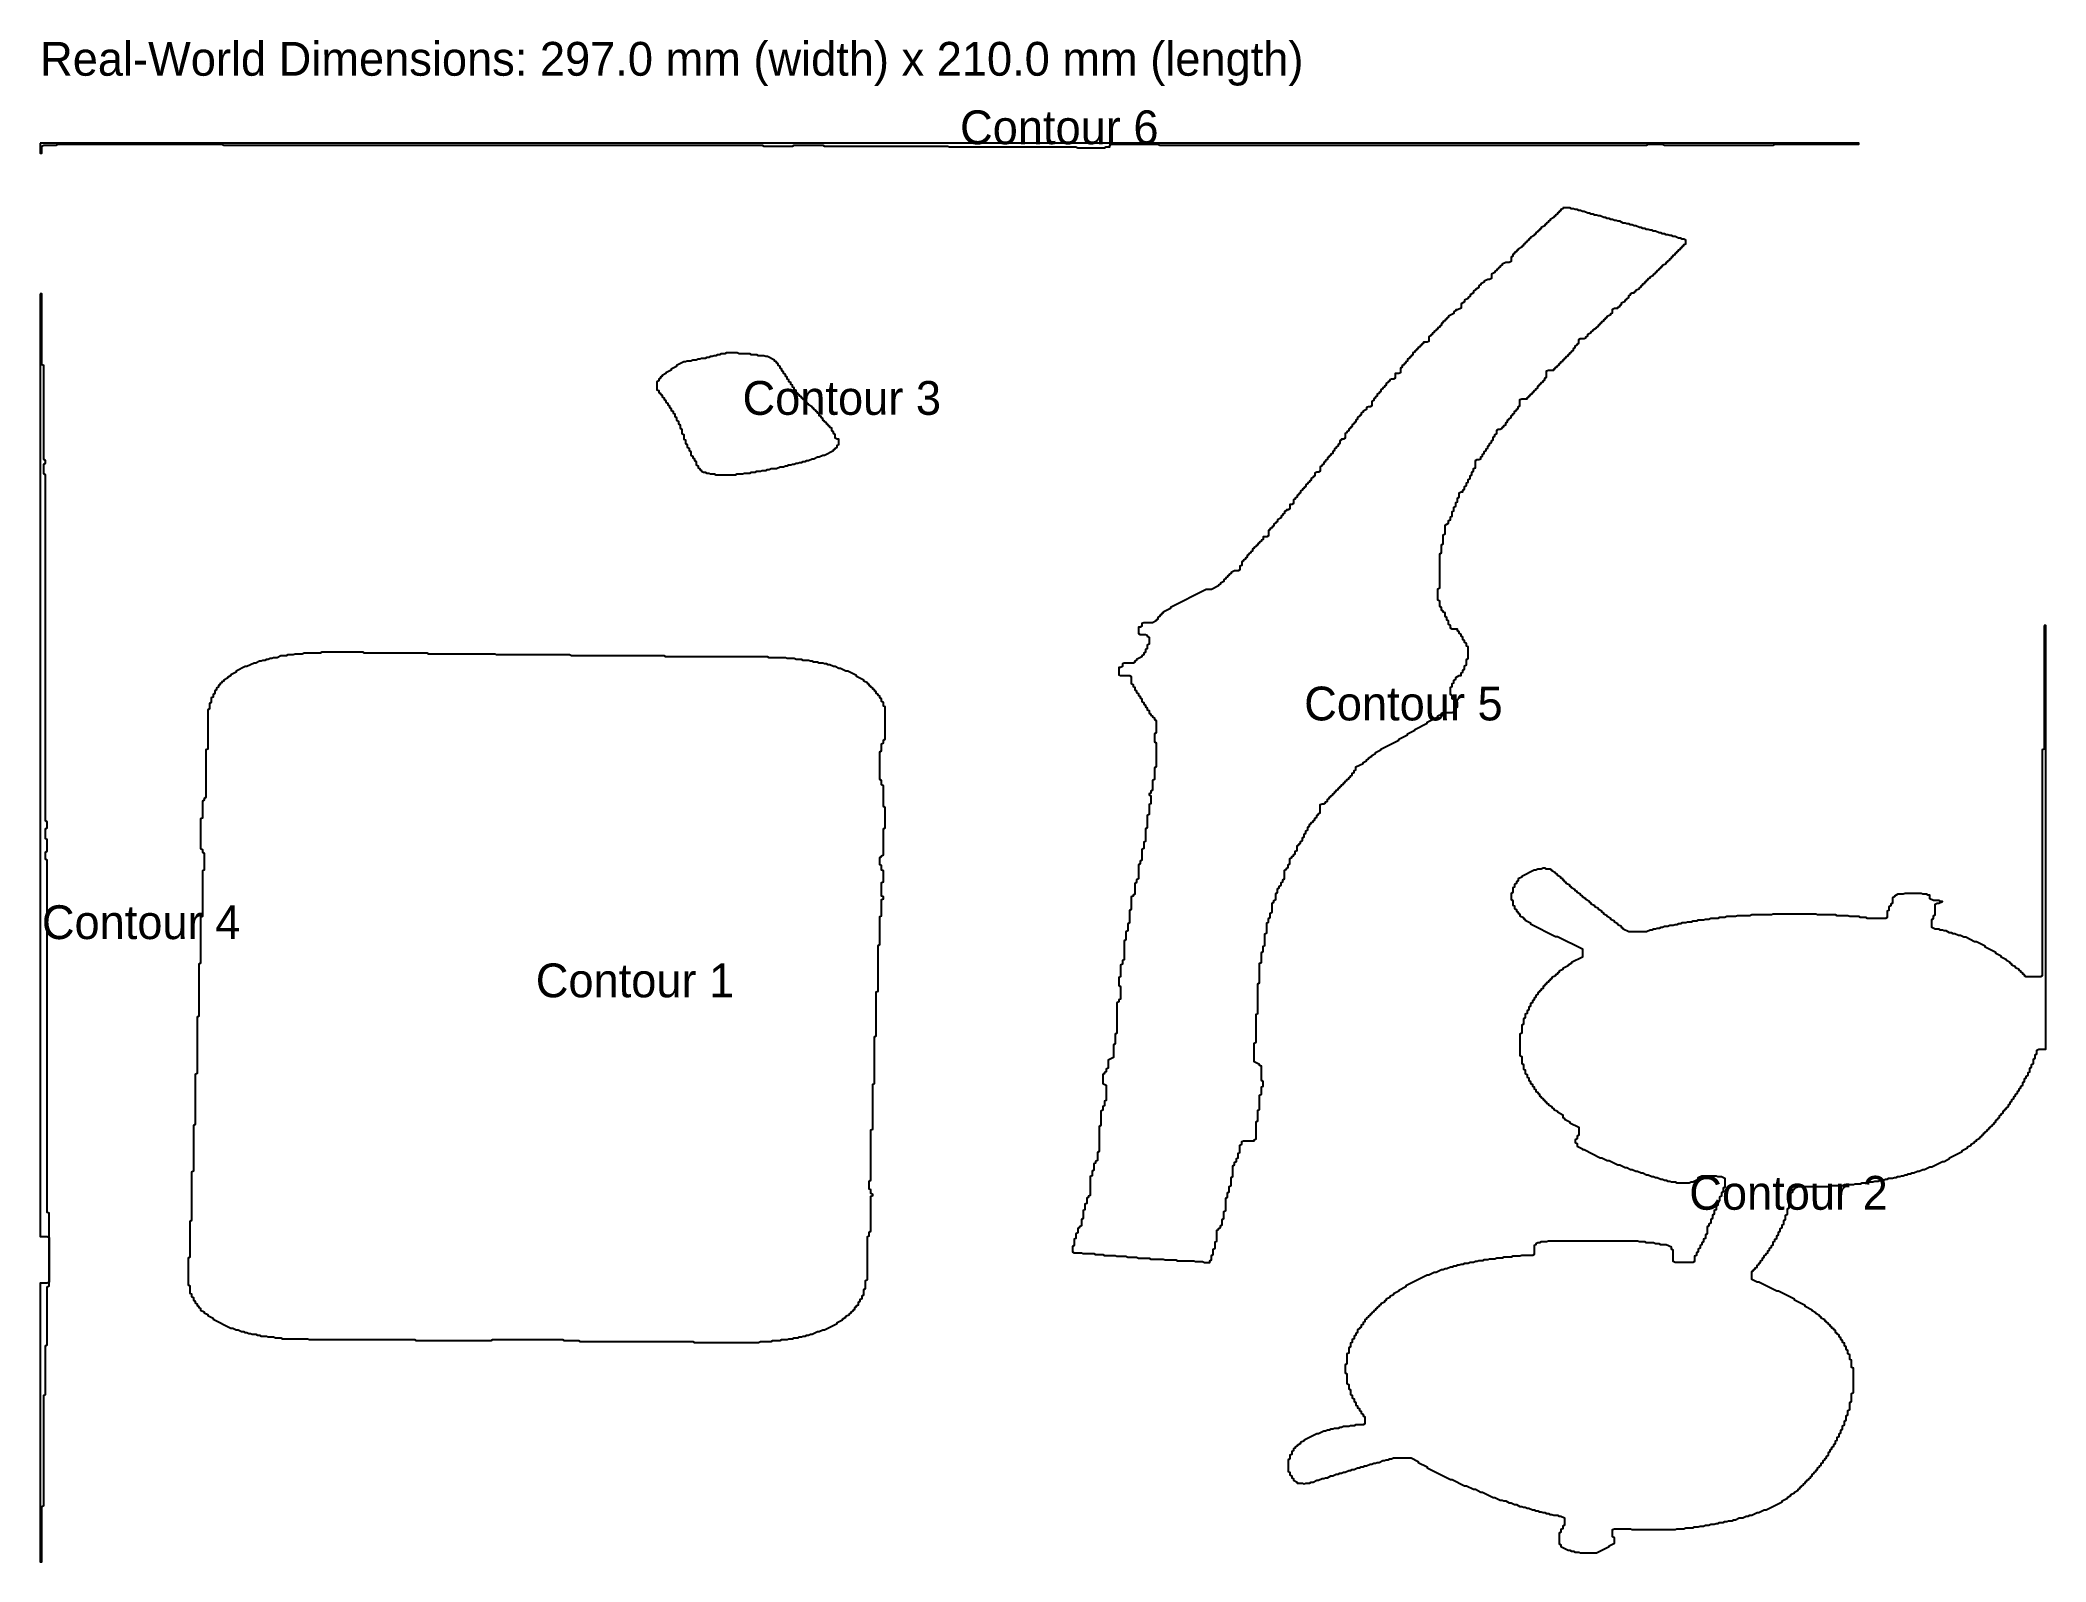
# Model space of a CAD drawing. Header units: metres. Extents: x 0 to 297, y -210 to 15.
import ezdxf

# ---------------------------------------------------------------- set-up
doc = ezdxf.new("R2010")
doc.units = ezdxf.units.M
doc.layers.add('CONTOURS', color=7, linetype='Continuous')
doc.layers.add('TEXT', color=7, linetype='Continuous')

msp = doc.modelspace()

# ---------------------------------------------------------------- linework, layer by layer
at = {"layer": 'CONTOURS'}
for points in [[(0, 0), (0, -1.46), (0.26, -1.46), (0.26, -0.4), (0.53, -0.27), (2.37, -0.27), (2.64, -0.13), (26.9, -0.13), (27.17, -0.27), (106.83, -0.27), (107.09, -0.4), (111.31, -0.4), (111.57, -0.27), (115.79, -0.27), (116.06, -0.4), (134.26, -0.4), (134.52, -0.53), (153.25, -0.53), (153.51, -0.66), (157.47, -0.66), (157.73, -0.53), (158.26, -0.53), (158.26, -0.27), (158.52, -0.13), (165.38, -0.13), (165.64, -0.27), (237.65, -0.27), (237.92, -0.13), (240.03, -0.13), (240.29, -0.27), (256.38, -0.27), (256.64, -0.13), (269.04, -0.13), (269.04, 0)], [(225.26, -9.55), (225.26, -9.68), (224.99, -9.81), (224.99, -9.94), (224.73, -10.08), (224.73, -10.21), (224.46, -10.34), (224.46, -10.47), (224.2, -10.61), (224.2, -10.74), (223.94, -10.87), (223.94, -11), (223.41, -11.27), (223.41, -11.4), (223.15, -11.53), (223.15, -11.67), (222.88, -11.8), (222.88, -11.93), (222.62, -12.06), (222.62, -12.2), (222.09, -12.46), (222.09, -12.59), (221.83, -12.73), (221.83, -12.86), (221.56, -12.99), (221.56, -13.12), (221.3, -13.26), (221.3, -13.39), (221.04, -13.52), (221.04, -13.66), (220.51, -13.92), (220.51, -14.05), (220.24, -14.19), (220.24, -14.32), (219.98, -14.45), (219.98, -14.58), (219.72, -14.72), (219.72, -14.85), (219.45, -14.98), (219.45, -15.11), (219.19, -15.25), (219.19, -15.38), (218.66, -15.64), (218.66, -15.78), (218.4, -15.91), (218.4, -16.04), (218.13, -16.17), (218.13, -16.31), (217.87, -16.44), (217.87, -16.7), (217.61, -16.84), (217.61, -17.5), (217.34, -17.63), (216.82, -17.63), (216.29, -17.9), (216.29, -18.03), (216.02, -18.16), (216.02, -18.3), (215.76, -18.43), (215.76, -18.56), (215.5, -18.69), (215.5, -18.83), (215.23, -18.96), (215.23, -19.09), (214.71, -19.36), (214.71, -20.02), (214.44, -20.15), (214.18, -20.15), (213.65, -20.42), (213.65, -20.55), (213.12, -20.81), (213.12, -20.95), (212.86, -21.08), (212.86, -21.34), (212.33, -21.61), (212.33, -21.74), (212.07, -21.88), (212.07, -22.14), (211.54, -22.41), (211.54, -22.67), (211.28, -22.8), (211.28, -22.94), (210.75, -23.2), (210.75, -23.47), (210.22, -23.73), (210.22, -24.39), (209.69, -24.66), (209.43, -24.66), (209.43, -24.79), (209.17, -24.92), (209.17, -25.19), (208.37, -25.59), (208.37, -25.72), (208.11, -25.85), (208.11, -25.98), (207.85, -26.12), (207.85, -26.25), (207.58, -26.38), (207.58, -26.52), (207.32, -26.65), (207.32, -26.91), (207.06, -27.05), (207.06, -27.18), (206.79, -27.31), (206.79, -27.44), (206.53, -27.58), (206.53, -27.71), (206.26, -27.84), (206.26, -27.97), (206, -28.11), (206, -28.24), (205.74, -28.37), (205.74, -28.5), (205.47, -28.64), (205.47, -29.3), (205.21, -29.43), (204.68, -29.43), (204.68, -29.56), (204.42, -29.7), (204.42, -29.83), (204.15, -29.96), (204.15, -30.09), (203.89, -30.23), (203.89, -30.36), (203.63, -30.49), (203.63, -30.62), (203.36, -30.76), (203.36, -30.89), (203.1, -31.02), (203.1, -31.29), (202.84, -31.42), (202.84, -31.55), (202.57, -31.69), (202.57, -31.82), (202.31, -31.95), (202.31, -32.22), (202.04, -32.35), (202.04, -32.48), (201.78, -32.61), (201.78, -32.75), (201.52, -32.88), (201.52, -33.14), (201.25, -33.28), (201.25, -33.94), (200.99, -34.07), (200.46, -34.07), (200.46, -34.73), (200.2, -34.87), (199.93, -34.87), (199.67, -35), (199.67, -35.13), (199.41, -35.27), (199.41, -35.4), (199.14, -35.53), (199.14, -35.8), (198.88, -35.93), (198.88, -36.06), (198.62, -36.19), (198.62, -36.33), (198.35, -36.46), (198.35, -36.72), (198.09, -36.86), (198.09, -36.99), (197.82, -37.12), (197.82, -37.39), (197.56, -37.52), (197.56, -37.65), (197.3, -37.78), (197.3, -38.05), (197.03, -38.18), (197.03, -38.84), (196.77, -38.98), (196.51, -38.98), (196.24, -39.11), (196.24, -39.38), (195.71, -39.64), (195.71, -39.77), (195.45, -39.91), (195.45, -40.17), (195.19, -40.3), (195.19, -40.44), (194.92, -40.57), (194.92, -40.83), (194.66, -40.97), (194.66, -41.23), (194.4, -41.36), (194.4, -41.5), (194.13, -41.63), (194.13, -41.89), (193.87, -42.03), (193.87, -42.16), (193.6, -42.29), (193.6, -42.56), (193.34, -42.69), (193.34, -42.82), (193.08, -42.95), (193.08, -43.62), (192.81, -43.75), (192.55, -43.75), (192.55, -43.88), (192.29, -44.02), (192.29, -44.41), (192.02, -44.55), (192.02, -44.81), (191.76, -44.94), (191.76, -45.08), (191.49, -45.21), (191.49, -45.47), (191.23, -45.61), (191.23, -45.87), (190.97, -46), (190.97, -46.14), (190.7, -46.27), (190.7, -46.4), (190.44, -46.53), (190.44, -46.8), (190.17, -46.93), (190.17, -47.06), (189.91, -47.2), (189.91, -47.46), (189.65, -47.59), (189.65, -47.73), (189.38, -47.86), (189.38, -48.52), (189.12, -48.66), (188.86, -48.66), (188.59, -48.79), (188.59, -49.19), (188.33, -49.32), (188.33, -49.45), (188.06, -49.58), (188.06, -49.85), (187.8, -49.98), (187.8, -50.11), (187.54, -50.25), (187.54, -50.38), (187.27, -50.51), (187.27, -50.78), (187.01, -50.91), (187.01, -51.04), (186.75, -51.17), (186.75, -51.31), (186.48, -51.44), (186.48, -51.7), (186.22, -51.84), (186.22, -51.97), (185.95, -52.1), (185.95, -52.37), (185.69, -52.5), (185.69, -52.63), (185.43, -52.77), (185.43, -53.3), (185.16, -53.43), (184.9, -53.43), (184.9, -54.09), (184.64, -54.22), (184.37, -54.22), (184.37, -54.36), (184.11, -54.49), (184.11, -54.75), (183.84, -54.89), (183.84, -55.02), (183.58, -55.15), (183.58, -55.42), (183.05, -55.68), (183.05, -55.95), (182.79, -56.08), (182.79, -56.21), (182.53, -56.34), (182.53, -56.61), (182.26, -56.74), (182.26, -56.88), (182, -57.01), (182, -57.14), (181.73, -57.27), (181.73, -58.07), (181.47, -58.2), (180.94, -58.2), (180.94, -58.6), (180.68, -58.73), (180.68, -58.86), (180.42, -59), (180.42, -59.13), (180.15, -59.26), (180.15, -59.39), (179.89, -59.53), (179.89, -59.66), (179.62, -59.79), (179.62, -59.92), (179.36, -60.06), (179.36, -60.32), (179.1, -60.45), (179.1, -60.59), (178.83, -60.72), (178.83, -60.85), (178.57, -60.98), (178.57, -61.25), (178.31, -61.38), (178.31, -61.52), (178.04, -61.65), (178.04, -61.78), (177.78, -61.91), (177.78, -62.44), (177.51, -62.58), (177.51, -63.11), (177.25, -63.24), (176.72, -63.24), (176.2, -63.5), (176.2, -63.64), (175.93, -63.77), (175.93, -63.9), (175.67, -64.03), (175.67, -64.17), (175.4, -64.3), (175.4, -64.43), (175.14, -64.56), (175.14, -64.83), (174.61, -65.09), (174.61, -65.23), (174.35, -65.36), (174.35, -65.49), (173.29, -66.02), (172.5, -66.02), (167.23, -68.67), (167.23, -68.81), (166.17, -69.34), (166.17, -69.47), (165.91, -69.6), (165.91, -69.73), (165.64, -69.87), (165.64, -70), (165.38, -70.13), (165.38, -70.4), (165.12, -70.53), (165.12, -70.66), (164.59, -70.93), (163.27, -70.93), (163.01, -71.06), (163.01, -71.46), (162.74, -71.59), (162.48, -71.59), (162.48, -72.52), (162.74, -72.65), (163.53, -72.65), (163.8, -72.78), (163.8, -72.92), (164.06, -73.05), (164.06, -74.11), (163.8, -74.24), (163.8, -74.77), (163.53, -74.91), (163.53, -75.3), (163.27, -75.44), (163.27, -75.7), (163.01, -75.83), (163.01, -75.97), (162.22, -76.36), (162.22, -76.5), (161.95, -76.63), (161.95, -76.76), (161.69, -76.89), (160.37, -76.89), (160.11, -77.03), (160.11, -77.42), (159.84, -77.56), (159.58, -77.56), (159.58, -78.62), (159.84, -78.75), (161.16, -78.75), (161.42, -78.88), (161.42, -79.94), (161.69, -80.08), (161.69, -80.34), (161.95, -80.47), (161.95, -80.87), (162.22, -81), (162.22, -81.27), (162.48, -81.4), (162.48, -81.67), (162.74, -81.8), (162.74, -82.06), (163.01, -82.2), (163.01, -82.59), (163.27, -82.73), (163.27, -82.99), (163.53, -83.12), (163.53, -83.39), (163.8, -83.52), (163.8, -83.79), (164.06, -83.92), (164.06, -84.32), (164.33, -84.45), (164.33, -84.58), (164.59, -84.72), (164.59, -84.85), (164.85, -84.98), (164.85, -85.25), (165.12, -85.38), (165.12, -87.23), (164.85, -87.37), (164.85, -88.56), (165.12, -88.69), (165.12, -92.27), (164.85, -92.41), (164.85, -94.13), (164.59, -94.26), (164.59, -95.72), (164.33, -95.85), (164.33, -96.12), (164.06, -96.25), (164.06, -96.38), (164.33, -96.52), (164.33, -97.71), (164.06, -97.84), (164.06, -99.3), (163.8, -99.43), (163.8, -101.29), (163.53, -101.42), (163.53, -103.28), (163.27, -103.41), (163.27, -104.34), (163.01, -104.47), (163.01, -106.06), (162.74, -106.19), (162.74, -106.59), (162.48, -106.72), (162.48, -108.84), (162.22, -108.98), (162.22, -109.38), (161.95, -109.51), (161.95, -111.1), (161.69, -111.23), (161.69, -111.36), (161.42, -111.5), (161.42, -113.35), (161.16, -113.48), (161.16, -115.34), (160.9, -115.47), (160.9, -116.53), (160.63, -116.67), (160.63, -117.86), (160.37, -117.99), (160.37, -120.78), (160.11, -120.91), (160.11, -121.44), (159.84, -121.57), (159.84, -123.3), (159.58, -123.43), (159.58, -124.62), (159.84, -124.75), (159.84, -126.61), (159.58, -126.74), (159.58, -127.01), (159.31, -127.14), (159.31, -131.65), (159.05, -131.78), (159.05, -133.24), (158.79, -133.37), (158.79, -135.23), (158, -135.62), (158, -136.82), (157.73, -136.95), (157.73, -137.35), (157.47, -137.48), (157.47, -137.61), (157.2, -137.75), (157.2, -139.07), (157.73, -139.34), (157.73, -141.59), (157.47, -141.72), (157.47, -142.39), (157.2, -142.52), (157.2, -143.05), (156.94, -143.18), (156.94, -145.3), (156.68, -145.44), (156.68, -149.15), (156.41, -149.28), (156.41, -150.47), (156.15, -150.61), (156.15, -150.87), (155.89, -151), (155.89, -151.93), (155.62, -152.06), (155.62, -152.73), (155.36, -152.86), (155.36, -155.64), (155.09, -155.78), (155.09, -155.91), (154.83, -156.04), (154.83, -156.84), (154.57, -156.97), (154.57, -157.77), (154.3, -157.9), (154.3, -159.09), (154.04, -159.22), (154.04, -160.15), (153.78, -160.28), (153.78, -160.42), (153.51, -160.55), (153.51, -161.21), (153.25, -161.34), (153.25, -162.01), (152.98, -162.14), (152.98, -163.07), (152.72, -163.2), (152.72, -164), (152.98, -164.13), (154.04, -164.13), (154.3, -164.26), (155.89, -164.26), (156.15, -164.39), (157.2, -164.39), (157.47, -164.53), (159.05, -164.53), (159.31, -164.66), (160.63, -164.66), (160.9, -164.79), (162.22, -164.79), (162.48, -164.92), (164.06, -164.92), (164.33, -165.06), (166.17, -165.06), (166.44, -165.19), (168.02, -165.19), (168.28, -165.32), (170.66, -165.32), (170.92, -165.45), (171.98, -165.45), (172.24, -165.59), (173.03, -165.59), (173.03, -165.32), (173.29, -165.19), (173.29, -164.53), (173.56, -164.39), (173.56, -163.6), (173.82, -163.47), (173.82, -162.54), (174.09, -162.41), (174.09, -160.81), (174.35, -160.68), (174.35, -160.55), (174.61, -160.42), (174.61, -160.15), (174.88, -160.02), (174.88, -159.22), (175.14, -159.09), (175.14, -158.03), (175.4, -157.9), (175.4, -156.04), (175.67, -155.91), (175.67, -155.25), (175.93, -155.11), (175.93, -154.32), (176.2, -154.19), (176.2, -152.99), (176.46, -152.86), (176.46, -151.27), (176.72, -151.14), (176.72, -150.74), (176.99, -150.61), (176.99, -150.21), (177.25, -150.08), (177.25, -149.41), (177.51, -149.28), (177.51, -148.22), (177.78, -148.09), (177.78, -147.69), (178.04, -147.56), (179.62, -147.56), (179.62, -147.42), (179.89, -147.29), (179.89, -144.77), (180.15, -144.64), (180.15, -143.05), (180.42, -142.92), (180.42, -140.8), (180.68, -140.66), (180.68, -139.6), (180.94, -139.47), (180.94, -138.81), (180.68, -138.67), (180.68, -136.55), (180.42, -136.42), (180.42, -136.29), (179.62, -135.89), (179.62, -133.11), (179.89, -132.97), (179.89, -128.86), (180.15, -128.73), (180.15, -124.36), (180.42, -124.22), (180.42, -121.31), (180.68, -121.17), (180.68, -119.72), (180.94, -119.58), (180.94, -118.79), (181.21, -118.66), (181.21, -116.93), (181.47, -116.8), (181.47, -115.34), (181.73, -115.21), (181.73, -114.68), (182, -114.55), (182, -113.88), (182.26, -113.75), (182.26, -112.42), (182.53, -112.29), (182.53, -112.03), (182.79, -111.89), (182.79, -110.97), (183.05, -110.83), (183.05, -110.3), (183.32, -110.17), (183.32, -109.91), (183.58, -109.77), (183.58, -109.38), (183.84, -109.24), (183.84, -108.98), (184.11, -108.84), (184.11, -107.52), (184.37, -107.39), (184.37, -107.25), (184.64, -107.12), (184.64, -106.72), (184.9, -106.59), (184.9, -105.8), (185.16, -105.66), (185.16, -105.53), (185.43, -105.4), (185.43, -105.27), (185.69, -105.13), (185.69, -104.73), (185.95, -104.6), (185.95, -103.94), (186.22, -103.81), (186.22, -103.67), (186.48, -103.54), (186.48, -103.28), (186.75, -103.14), (186.75, -102.75), (187.01, -102.61), (187.01, -102.22), (187.27, -102.08), (187.27, -101.69), (187.54, -101.55), (187.54, -101.16), (187.8, -101.02), (187.8, -100.76), (188.06, -100.62), (188.06, -100.49), (188.33, -100.36), (188.33, -100.23), (188.59, -100.09), (188.59, -99.83), (188.86, -99.7), (188.86, -99.43), (189.12, -99.3), (189.12, -99.17), (189.38, -99.03), (189.38, -97.84), (189.65, -97.71), (189.91, -97.71), (190.17, -97.58), (190.17, -97.44), (190.44, -97.31), (190.44, -97.05), (190.7, -96.91), (190.7, -96.78), (190.97, -96.65), (190.97, -96.52), (191.23, -96.38), (191.23, -96.25), (191.49, -96.12), (191.49, -95.98), (191.76, -95.85), (191.76, -95.72), (192.02, -95.59), (192.02, -95.45), (192.29, -95.32), (192.29, -95.19), (192.55, -95.06), (192.55, -94.92), (192.81, -94.79), (192.81, -94.66), (193.08, -94.53), (193.08, -94.39), (193.34, -94.26), (193.34, -94.13), (193.6, -94), (193.6, -93.86), (193.87, -93.73), (193.87, -93.6), (194.13, -93.47), (194.13, -93.2), (194.4, -93.07), (194.4, -92.8), (194.66, -92.67), (194.66, -92.27), (195.71, -91.74), (195.71, -91.61), (196.24, -91.34), (196.24, -91.21), (196.51, -91.08), (196.51, -90.95), (197.03, -90.68), (197.03, -90.55), (197.56, -90.28), (197.56, -90.15), (198.35, -89.75), (198.35, -89.62), (200.99, -88.3), (200.99, -88.16), (202.31, -87.5), (202.31, -87.37), (203.36, -86.84), (203.36, -86.7), (205.21, -85.78), (205.21, -85.64), (206.79, -84.85), (206.79, -84.72), (207.32, -84.45), (207.32, -84.32), (207.58, -84.19), (208.9, -84.19), (209.43, -83.92), (209.43, -83.52), (209.69, -83.39), (209.69, -82.73), (209.43, -82.59), (209.43, -82.46), (208.9, -82.2), (208.9, -81.67), (208.64, -81.53), (208.64, -80.47), (208.9, -80.34), (208.9, -79.94), (209.17, -79.81), (209.17, -79.41), (209.43, -79.28), (209.43, -79.02), (209.96, -78.75), (210.22, -78.75), (210.22, -78.35), (210.48, -78.22), (210.48, -77.95), (210.75, -77.82), (210.75, -77.29), (211.01, -77.16), (211.01, -76.36), (211.28, -76.23), (211.28, -74.51), (211.01, -74.38), (211.01, -73.98), (210.75, -73.84), (210.75, -73.58), (210.48, -73.45), (210.48, -73.05), (210.22, -72.92), (210.22, -72.65), (209.96, -72.52), (209.96, -72.25), (209.69, -72.12), (209.69, -71.86), (208.9, -71.86), (208.64, -71.72), (208.64, -71.33), (208.37, -71.19), (208.37, -70.66), (208.11, -70.53), (208.11, -70.13), (207.85, -70), (207.85, -69.47), (207.58, -69.34), (207.58, -69.2), (207.32, -69.07), (207.32, -68.67), (207.06, -68.54), (207.06, -67.75), (206.79, -67.61), (206.79, -65.89), (207.06, -65.76), (207.06, -60.72), (207.32, -60.59), (207.32, -59.39), (207.58, -59.26), (207.58, -57.94), (207.85, -57.8), (207.85, -56.48), (208.37, -56.21), (208.37, -55.81), (208.64, -55.68), (208.64, -55.28), (208.9, -55.15), (208.9, -54.49), (209.17, -54.36), (209.17, -53.83), (209.43, -53.69), (209.43, -53.16), (209.69, -53.03), (209.69, -52.5), (209.96, -52.37), (209.96, -51.7), (210.22, -51.57), (210.48, -51.57), (210.48, -51.31), (210.75, -51.17), (210.75, -50.78), (211.01, -50.64), (211.01, -50.25), (211.28, -50.11), (211.28, -49.72), (211.54, -49.58), (211.54, -49.19), (211.8, -49.05), (211.8, -48.66), (212.07, -48.52), (212.07, -48.12), (212.33, -47.99), (212.33, -46.93), (212.6, -46.8), (212.86, -46.8), (213.12, -46.67), (213.12, -46.4), (213.39, -46.27), (213.39, -46), (213.65, -45.87), (213.65, -45.61), (213.91, -45.47), (213.91, -45.21), (214.18, -45.08), (214.18, -44.81), (214.44, -44.68), (214.44, -44.41), (214.71, -44.28), (214.71, -44.02), (214.97, -43.88), (214.97, -43.48), (215.23, -43.35), (215.23, -43.09), (215.5, -42.95), (215.5, -42.42), (215.76, -42.29), (216.02, -42.29), (216.29, -42.16), (216.29, -42.03), (216.55, -41.89), (216.55, -41.76), (216.82, -41.63), (216.82, -41.36), (217.08, -41.23), (217.08, -40.97), (217.34, -40.83), (217.34, -40.7), (217.61, -40.57), (217.61, -40.3), (217.87, -40.17), (217.87, -40.04), (218.13, -39.91), (218.13, -39.64), (218.4, -39.51), (218.4, -39.38), (218.66, -39.24), (218.66, -38.98), (218.93, -38.84), (218.93, -37.92), (219.19, -37.78), (219.98, -37.78), (219.98, -37.65), (220.24, -37.52), (220.24, -37.39), (220.51, -37.25), (220.51, -37.12), (220.77, -36.99), (220.77, -36.86), (221.04, -36.72), (221.04, -36.59), (221.3, -36.46), (221.3, -36.33), (221.56, -36.19), (221.56, -35.93), (221.83, -35.8), (221.83, -35.66), (222.09, -35.53), (222.09, -35.4), (222.35, -35.27), (222.35, -35.13), (222.62, -35), (222.62, -34.73), (222.88, -34.6), (222.88, -33.67), (223.15, -33.54), (223.94, -33.54), (223.94, -33.41), (224.2, -33.28), (224.2, -33.14), (224.46, -33.01), (224.46, -32.88), (224.73, -32.75), (224.73, -32.61), (224.99, -32.48), (224.99, -32.35), (225.26, -32.22), (225.26, -32.08), (225.52, -31.95), (225.52, -31.82), (225.78, -31.69), (225.78, -31.55), (226.05, -31.42), (226.05, -31.29), (226.31, -31.16), (226.31, -31.02), (226.57, -30.89), (226.57, -30.76), (226.84, -30.62), (226.84, -30.36), (227.1, -30.23), (227.1, -29.96), (227.37, -29.83), (227.37, -29.7), (227.63, -29.56), (227.63, -29.03), (227.89, -28.9), (228.42, -28.9), (228.68, -28.77), (228.68, -28.64), (228.95, -28.5), (228.95, -28.24), (229.48, -27.97), (229.48, -27.84), (229.74, -27.71), (229.74, -27.58), (230.27, -27.31), (230.27, -27.18), (230.53, -27.05), (230.53, -26.91), (230.79, -26.78), (230.79, -26.65), (231.06, -26.52), (231.06, -26.38), (231.32, -26.25), (231.32, -26.12), (231.59, -25.98), (231.59, -25.85), (231.85, -25.72), (231.85, -25.59), (232.38, -25.32), (232.38, -25.19), (232.64, -25.06), (232.64, -24.53), (232.9, -24.39), (233.43, -24.39), (233.43, -24.26), (233.7, -24.13), (233.7, -24), (233.96, -23.86), (233.96, -23.6), (234.49, -23.33), (234.49, -23.2), (234.75, -23.07), (234.75, -22.94), (235.02, -22.8), (235.02, -22.54), (235.28, -22.41), (235.28, -22.27), (235.54, -22.14), (235.81, -22.14), (235.81, -22.01), (236.07, -21.88), (236.07, -21.74), (236.6, -21.48), (236.6, -21.34), (236.86, -21.21), (236.86, -21.08), (237.13, -20.95), (237.13, -20.81), (237.39, -20.68), (237.39, -20.55), (237.65, -20.42), (237.65, -20.28), (237.92, -20.15), (237.92, -20.02), (238.18, -19.89), (238.18, -19.75), (238.71, -19.49), (238.71, -19.36), (238.97, -19.22), (238.97, -19.09), (239.24, -18.96), (239.24, -18.83), (239.5, -18.69), (239.5, -18.56), (239.76, -18.43), (239.76, -18.3), (240.03, -18.16), (240.03, -18.03), (240.55, -17.77), (240.55, -17.63), (240.82, -17.5), (240.82, -17.37), (241.08, -17.23), (241.08, -17.1), (241.35, -16.97), (241.35, -16.84), (241.61, -16.7), (241.61, -16.57), (241.87, -16.44), (241.87, -16.31), (242.14, -16.17), (242.14, -16.04), (242.4, -15.91), (242.4, -15.78), (242.66, -15.64), (242.66, -15.51), (242.93, -15.38), (242.93, -15.25), (243.19, -15.11), (243.19, -14.98), (243.46, -14.85), (243.46, -14.32), (243.19, -14.19), (242.93, -14.19), (242.66, -14.05), (242.4, -14.05), (241.87, -13.79), (241.61, -13.79), (241.35, -13.66), (241.08, -13.66), (240.82, -13.52), (240.55, -13.52), (240.29, -13.39), (240.03, -13.39), (239.76, -13.26), (239.5, -13.26), (238.97, -12.99), (238.71, -12.99), (238.44, -12.86), (238.18, -12.86), (237.92, -12.73), (237.65, -12.73), (237.39, -12.59), (237.13, -12.59), (236.86, -12.46), (236.6, -12.46), (236.07, -12.2), (235.81, -12.2), (235.54, -12.06), (235.28, -12.06), (235.02, -11.93), (234.75, -11.93), (234.49, -11.8), (234.22, -11.8), (233.7, -11.53), (233.43, -11.53), (233.17, -11.4), (232.9, -11.4), (232.64, -11.27), (232.38, -11.27), (232.11, -11.14), (231.85, -11.14), (231.59, -11), (231.32, -11), (230.79, -10.74), (230.53, -10.74), (230.27, -10.61), (230, -10.61), (229.74, -10.47), (229.48, -10.47), (229.21, -10.34), (228.95, -10.34), (228.42, -10.08), (228.16, -10.08), (227.89, -9.94), (227.63, -9.94), (227.37, -9.81), (227.1, -9.81), (226.84, -9.68), (226.57, -9.68), (226.31, -9.55)], [(0, -22.27), (0, -161.74), (1.06, -161.74), (1.32, -161.88), (1.32, -168.5), (1.06, -168.64), (0, -168.64), (0, -209.87), (0.26, -209.87), (0.26, -201.65), (0.53, -201.52), (0.53, -185.21), (0.79, -185.08), (0.79, -177.92), (1.06, -177.78), (1.06, -169.17), (1.32, -169.03), (1.32, -158.3), (1.06, -158.16), (1.06, -106.06), (0.79, -105.93), (0.79, -104.87), (1.06, -104.73), (1.06, -103.01), (0.79, -102.88), (0.79, -101.42), (1.06, -101.29), (1.06, -100.36), (0.79, -100.23), (0.79, -49.05), (0.53, -48.92), (0.53, -47.46), (0.79, -47.33), (0.79, -46.93), (0.53, -46.8), (0.53, -32.88), (0.26, -32.75), (0.26, -22.27)], [(101.55, -31.02), (101.29, -31.16), (100.76, -31.16), (100.49, -31.29), (100.23, -31.29), (99.97, -31.42), (99.7, -31.42), (99.44, -31.55), (99.18, -31.55), (98.91, -31.69), (98.65, -31.69), (98.38, -31.82), (97.86, -31.82), (97.59, -31.95), (97.33, -31.95), (97.07, -32.08), (96.54, -32.08), (96.27, -32.22), (95.75, -32.22), (95.48, -32.35), (95.22, -32.35), (94.16, -32.88), (94.16, -33.01), (93.37, -33.41), (93.37, -33.54), (92.58, -33.94), (92.58, -34.07), (92.05, -34.34), (92.05, -34.47), (91.79, -34.6), (91.79, -34.73), (91.53, -34.87), (91.53, -35.13), (91.26, -35.27), (91.26, -36.46), (91.53, -36.59), (91.53, -36.86), (91.79, -36.99), (91.79, -37.12), (92.05, -37.25), (92.05, -37.52), (92.32, -37.65), (92.32, -37.92), (92.58, -38.05), (92.58, -38.31), (92.85, -38.45), (92.85, -38.71), (93.11, -38.84), (93.11, -39.11), (93.37, -39.24), (93.37, -39.51), (93.64, -39.64), (93.64, -39.91), (93.9, -40.04), (93.9, -40.44), (94.16, -40.57), (94.16, -40.97), (94.43, -41.1), (94.43, -41.5), (94.69, -41.63), (94.69, -42.16), (94.96, -42.29), (94.96, -42.95), (95.22, -43.09), (95.22, -43.75), (95.48, -43.88), (95.48, -44.41), (95.75, -44.55), (95.75, -44.94), (96.01, -45.08), (96.01, -45.47), (96.27, -45.61), (96.27, -46.14), (96.54, -46.27), (96.54, -46.53), (96.8, -46.67), (96.8, -46.93), (97.07, -47.06), (97.07, -47.59), (97.33, -47.73), (97.33, -47.99), (97.59, -48.12), (97.59, -48.26), (97.86, -48.39), (97.86, -48.52), (98.12, -48.66), (98.38, -48.66), (98.65, -48.79), (98.91, -48.79), (99.18, -48.92), (99.7, -48.92), (99.97, -49.05), (102.87, -49.05), (103.13, -48.92), (103.92, -48.92), (104.19, -48.79), (104.98, -48.79), (105.24, -48.66), (105.77, -48.66), (106.03, -48.52), (106.56, -48.52), (106.83, -48.39), (107.35, -48.39), (107.62, -48.26), (107.88, -48.26), (108.14, -48.12), (108.94, -48.12), (109.46, -47.86), (109.99, -47.86), (110.25, -47.73), (110.52, -47.73), (110.78, -47.59), (111.05, -47.59), (111.31, -47.46), (111.57, -47.46), (111.84, -47.33), (112.1, -47.33), (112.36, -47.2), (112.63, -47.2), (112.89, -47.06), (113.16, -47.06), (113.42, -46.93), (113.68, -46.93), (114.21, -46.67), (114.47, -46.67), (115, -46.4), (115.27, -46.4), (115.79, -46.14), (116.06, -46.14), (117.38, -45.47), (117.38, -45.34), (117.64, -45.21), (117.64, -45.08), (117.9, -44.94), (117.9, -44.68), (118.17, -44.55), (118.17, -43.75), (117.9, -43.75), (117.64, -43.62), (117.64, -43.09), (117.38, -42.95), (117.38, -42.69), (117.11, -42.56), (117.11, -42.16), (116.85, -42.03), (116.85, -41.89), (116.58, -41.76), (116.58, -41.63), (116.32, -41.5), (116.32, -41.36), (116.06, -41.23), (116.06, -41.1), (115.79, -40.97), (115.79, -40.7), (115.53, -40.57), (115.53, -40.44), (115.27, -40.3), (115.27, -40.04), (115, -39.91), (115, -39.77), (114.74, -39.64), (114.74, -39.51), (114.47, -39.38), (114.47, -39.24), (114.21, -39.11), (114.21, -38.98), (113.68, -38.71), (113.68, -38.58), (113.42, -38.45), (113.42, -38.31), (113.16, -38.18), (113.16, -38.05), (112.89, -37.92), (112.89, -37.78), (112.63, -37.65), (112.63, -37.52), (112.36, -37.39), (112.36, -37.25), (112.1, -37.12), (112.1, -36.99), (111.84, -36.86), (111.84, -36.59), (111.57, -36.46), (111.57, -36.19), (111.31, -36.06), (111.31, -35.8), (111.05, -35.66), (111.05, -35.4), (110.78, -35.27), (110.78, -35), (110.52, -34.87), (110.52, -34.6), (110.25, -34.47), (110.25, -34.2), (109.99, -34.07), (109.99, -33.81), (109.73, -33.67), (109.73, -33.41), (109.46, -33.28), (109.46, -33.01), (109.2, -32.88), (109.2, -32.61), (108.94, -32.48), (108.94, -32.35), (108.67, -32.22), (108.67, -32.08), (107.62, -31.55), (107.35, -31.55), (107.09, -31.42), (106.3, -31.42), (106.03, -31.29), (105.24, -31.29), (104.98, -31.16), (103.4, -31.16), (103.13, -31.02)], [(296.47, -71.33), (296.47, -89.62), (296.21, -89.75), (296.21, -123.16), (295.94, -123.3), (293.83, -123.3), (293.57, -123.16), (293.57, -123.03), (293.31, -122.9), (293.31, -122.77), (293.04, -122.63), (293.04, -122.5), (292.78, -122.37), (292.78, -122.23), (292.25, -121.97), (292.25, -121.84), (291.72, -121.57), (291.72, -121.44), (291.46, -121.31), (291.46, -121.17), (290.93, -120.91), (290.93, -120.78), (290.14, -120.38), (290.14, -120.25), (289.35, -119.85), (289.35, -119.72), (287.77, -118.92), (287.77, -118.79), (286.45, -118.12), (286.19, -118.12), (284.87, -117.46), (284.6, -117.46), (284.08, -117.2), (283.81, -117.2), (283.28, -116.93), (283.02, -116.93), (282.76, -116.8), (282.49, -116.8), (281.97, -116.53), (281.7, -116.53), (281.44, -116.4), (281.17, -116.4), (280.91, -116.27), (280.38, -116.27), (279.86, -116), (279.86, -114.81), (280.12, -114.68), (280.12, -114.28), (280.38, -114.15), (280.38, -112.56), (280.65, -112.42), (280.91, -112.42), (281.44, -112.16), (281.17, -112.16), (280.91, -112.03), (280.12, -112.03), (279.59, -111.76), (279.59, -111.23), (279.33, -111.23), (279.06, -111.1), (278.54, -111.1), (278.27, -110.97), (275.9, -110.97), (275.63, -111.1), (274.84, -111.1), (274.32, -111.36), (274.32, -111.5), (274.05, -111.63), (274.05, -112.42), (273.79, -112.56), (273.79, -112.82), (273.52, -112.95), (273.52, -113.48), (273.26, -113.62), (273.26, -114.55), (273, -114.68), (270.36, -114.68), (270.1, -114.55), (269.3, -114.55), (269.04, -114.41), (267.72, -114.41), (267.46, -114.28), (265.88, -114.28), (265.61, -114.15), (262.97, -114.15), (262.71, -114.02), (256.38, -114.02), (256.12, -114.15), (253.21, -114.15), (252.95, -114.28), (251.1, -114.28), (250.84, -114.41), (249.52, -114.41), (249.26, -114.55), (248.47, -114.55), (248.2, -114.68), (247.15, -114.68), (246.88, -114.81), (246.36, -114.81), (246.09, -114.94), (245.3, -114.94), (245.04, -115.08), (244.51, -115.08), (244.25, -115.21), (243.72, -115.21), (243.46, -115.34), (242.93, -115.34), (242.66, -115.47), (242.4, -115.47), (242.14, -115.61), (241.87, -115.61), (241.61, -115.74), (241.08, -115.74), (240.82, -115.87), (240.29, -115.87), (240.03, -116), (239.76, -116), (239.5, -116.14), (239.24, -116.14), (238.97, -116.27), (238.71, -116.27), (238.44, -116.4), (238.18, -116.4), (237.65, -116.67), (235.02, -116.67), (234.22, -116.27), (234.22, -116.14), (233.96, -116), (233.96, -115.87), (233.43, -115.61), (233.43, -115.47), (232.9, -115.21), (232.9, -115.08), (232.38, -114.81), (232.38, -114.68), (231.85, -114.41), (231.85, -114.28), (231.32, -114.02), (231.32, -113.88), (231.06, -113.75), (231.06, -113.62), (230.53, -113.35), (230.53, -113.22), (230, -112.95), (230, -112.82), (229.48, -112.56), (229.48, -112.42), (229.21, -112.29), (229.21, -112.16), (228.68, -111.89), (228.68, -111.76), (228.16, -111.5), (228.16, -111.36), (227.89, -111.23), (227.89, -111.1), (227.37, -110.83), (227.37, -110.7), (227.1, -110.57), (227.1, -110.44), (226.57, -110.17), (226.57, -110.04), (226.31, -109.91), (226.31, -109.77), (225.78, -109.51), (225.78, -109.38), (225.52, -109.24), (225.52, -109.11), (225.26, -108.98), (225.26, -108.84), (224.99, -108.71), (224.99, -108.58), (224.46, -108.31), (224.46, -108.18), (224.2, -108.05), (224.2, -107.92), (223.67, -107.65), (223.67, -107.52), (223.41, -107.39), (222.88, -107.39), (222.62, -107.25), (222.35, -107.25), (222.09, -107.39), (221.56, -107.39), (221.3, -107.52), (221.04, -107.52), (219.19, -108.45), (219.19, -108.58), (218.66, -108.84), (218.66, -109.11), (218.4, -109.24), (218.4, -109.51), (218.13, -109.64), (218.13, -110.04), (217.87, -110.17), (217.87, -110.83), (217.61, -110.97), (217.61, -111.89), (217.87, -112.03), (217.87, -112.69), (218.13, -112.82), (218.13, -113.22), (218.4, -113.35), (218.4, -113.62), (218.66, -113.75), (218.66, -113.88), (218.93, -114.02), (218.93, -114.28), (219.45, -114.55), (219.45, -114.68), (219.72, -114.81), (219.72, -114.94), (220.51, -115.34), (220.51, -115.47), (224.2, -117.33), (224.46, -117.33), (228.16, -119.19), (228.16, -120.38), (226.57, -121.17), (226.57, -121.31), (226.05, -121.57), (226.05, -121.7), (225.26, -122.1), (225.26, -122.23), (224.73, -122.5), (224.73, -122.63), (224.46, -122.77), (224.46, -122.9), (224.2, -123.03), (224.2, -123.16), (223.67, -123.43), (223.67, -123.56), (223.41, -123.69), (223.41, -123.83), (223.15, -123.96), (223.15, -124.09), (222.88, -124.22), (222.88, -124.36), (222.62, -124.49), (222.62, -124.62), (222.35, -124.75), (222.35, -125.02), (222.09, -125.15), (222.09, -125.28), (221.83, -125.42), (221.83, -125.55), (221.56, -125.68), (221.56, -125.95), (221.3, -126.08), (221.3, -126.34), (221.04, -126.48), (221.04, -126.74), (220.77, -126.88), (220.77, -127.14), (220.51, -127.27), (220.51, -127.67), (220.24, -127.8), (220.24, -128.2), (219.98, -128.33), (219.98, -128.73), (219.72, -128.86), (219.72, -129.39), (219.45, -129.53), (219.45, -130.32), (219.19, -130.45), (219.19, -131.65), (218.93, -131.78), (218.93, -134.96), (219.19, -135.09), (219.19, -136.16), (219.45, -136.29), (219.45, -136.95), (219.72, -137.08), (219.72, -137.61), (219.98, -137.75), (219.98, -138.14), (220.24, -138.28), (220.24, -138.67), (220.51, -138.81), (220.51, -139.07), (220.77, -139.2), (220.77, -139.47), (221.04, -139.6), (221.04, -139.87), (221.3, -140), (221.3, -140.27), (221.56, -140.4), (221.56, -140.53), (221.83, -140.66), (221.83, -140.93), (222.09, -141.06), (222.09, -141.19), (222.35, -141.33), (222.35, -141.46), (222.62, -141.59), (222.62, -141.72), (222.88, -141.86), (222.88, -141.99), (223.15, -142.12), (223.15, -142.25), (223.67, -142.52), (223.67, -142.65), (223.94, -142.78), (223.94, -142.92), (224.46, -143.18), (224.46, -143.31), (225.26, -143.71), (225.26, -144.11), (225.52, -144.24), (225.52, -144.38), (226.31, -144.77), (226.31, -144.91), (227.63, -145.57), (227.63, -146.76), (227.37, -146.89), (227.37, -147.29), (227.1, -147.42), (227.1, -147.82), (227.37, -147.95), (227.37, -148.35), (228.16, -148.75), (228.16, -148.88), (228.42, -148.88), (230.79, -150.08), (231.06, -150.08), (231.85, -150.47), (232.11, -150.47), (233.43, -151.14), (233.7, -151.14), (234.49, -151.53), (234.75, -151.53), (235.28, -151.8), (235.54, -151.8), (236.07, -152.06), (236.33, -152.06), (236.86, -152.33), (237.13, -152.33), (237.65, -152.59), (237.92, -152.59), (238.44, -152.86), (238.71, -152.86), (238.97, -152.99), (239.24, -152.99), (239.76, -153.26), (240.03, -153.26), (240.29, -153.39), (240.55, -153.39), (240.82, -153.52), (241.08, -153.52), (241.35, -153.66), (241.87, -153.66), (242.14, -153.79), (243.98, -153.79), (244.25, -153.66), (244.51, -153.66), (245.3, -153.26), (245.3, -152.99), (245.83, -152.73), (247.94, -152.73), (248.2, -152.86), (248.73, -152.86), (249.26, -153.12), (249.26, -154.45), (248.99, -154.58), (248.99, -155.11), (248.73, -155.25), (248.73, -155.78), (248.47, -155.91), (248.47, -156.44), (248.2, -156.57), (248.2, -157.1), (247.94, -157.23), (247.94, -157.77), (247.68, -157.9), (247.68, -158.43), (247.41, -158.56), (247.41, -159.09), (247.15, -159.22), (247.15, -159.75), (246.88, -159.89), (246.88, -160.15), (246.62, -160.28), (246.62, -161.34), (246.36, -161.48), (246.36, -162.01), (246.09, -162.14), (246.09, -162.54), (245.83, -162.67), (245.83, -162.94), (245.57, -163.07), (245.57, -163.47), (245.3, -163.6), (245.3, -164), (245.04, -164.13), (245.04, -164.53), (244.77, -164.66), (244.77, -165.45), (244.51, -165.59), (241.87, -165.59), (241.61, -165.45), (241.61, -163.73), (241.35, -163.6), (241.35, -163.33), (240.55, -162.94), (239.76, -162.94), (239.5, -162.8), (238.97, -162.8), (238.71, -162.67), (237.65, -162.67), (237.39, -162.54), (236.6, -162.54), (236.33, -162.41), (223.15, -162.41), (222.88, -162.54), (222.09, -162.54), (221.83, -162.67), (221.56, -162.67), (221.3, -162.8), (221.3, -162.94), (221.04, -163.07), (221.04, -164.39), (220.77, -164.53), (219.19, -164.53), (218.93, -164.66), (217.87, -164.66), (217.61, -164.79), (216.55, -164.79), (216.29, -164.92), (215.5, -164.92), (215.23, -165.06), (214.44, -165.06), (214.18, -165.19), (213.65, -165.19), (213.39, -165.32), (212.86, -165.32), (212.6, -165.45), (212.33, -165.45), (212.07, -165.59), (211.54, -165.59), (211.28, -165.72), (210.75, -165.72), (210.48, -165.85), (210.22, -165.85), (209.96, -165.98), (209.69, -165.98), (209.43, -166.12), (209.17, -166.12), (208.9, -166.25), (208.64, -166.25), (208.11, -166.52), (207.85, -166.52), (207.58, -166.65), (207.32, -166.65), (206.53, -167.05), (206.26, -167.05), (205.47, -167.44), (205.21, -167.44), (202.04, -169.03), (202.04, -169.17), (200.99, -169.7), (200.99, -169.83), (200.2, -170.23), (200.2, -170.36), (199.67, -170.62), (199.67, -170.76), (199.14, -171.02), (199.14, -171.16), (198.88, -171.29), (198.88, -171.42), (198.35, -171.69), (198.35, -171.82), (198.09, -171.95), (198.09, -172.08), (197.82, -172.22), (197.82, -172.35), (197.56, -172.48), (197.56, -172.61), (197.3, -172.75), (197.3, -172.88), (197.03, -173.01), (197.03, -173.14), (196.77, -173.28), (196.77, -173.41), (196.51, -173.54), (196.51, -173.67), (196.24, -173.81), (196.24, -173.94), (195.98, -174.07), (195.98, -174.34), (195.71, -174.47), (195.71, -174.73), (195.45, -174.87), (195.45, -175.13), (195.19, -175.27), (195.19, -175.4), (194.92, -175.53), (194.92, -175.93), (194.66, -176.06), (194.66, -176.33), (194.4, -176.46), (194.4, -176.86), (194.13, -176.99), (194.13, -177.39), (193.87, -177.52), (193.87, -178.05), (193.6, -178.18), (193.6, -178.98), (193.34, -179.11), (193.34, -180.57), (193.08, -180.7), (193.08, -181.89), (193.34, -182.03), (193.34, -183.48), (193.6, -183.62), (193.6, -184.28), (193.87, -184.41), (193.87, -185.08), (194.13, -185.21), (194.13, -185.61), (194.4, -185.74), (194.4, -186.14), (194.66, -186.27), (194.66, -186.67), (194.92, -186.8), (194.92, -187.06), (195.19, -187.2), (195.19, -187.46), (195.45, -187.59), (195.45, -187.86), (195.71, -187.99), (195.71, -188.26), (195.98, -188.39), (195.98, -189.45), (195.71, -189.58), (194.66, -189.58), (194.4, -189.72), (193.87, -189.72), (193.6, -189.85), (192.81, -189.85), (192.55, -189.98), (192.29, -189.98), (192.02, -190.11), (191.49, -190.11), (191.23, -190.25), (190.97, -190.25), (190.7, -190.38), (190.44, -190.38), (190.17, -190.51), (189.91, -190.51), (189.12, -190.91), (188.86, -190.91), (187.01, -191.84), (187.01, -191.97), (186.48, -192.23), (186.48, -192.37), (185.95, -192.63), (185.95, -192.77), (185.69, -192.9), (185.69, -193.03), (185.43, -193.16), (185.43, -193.43), (185.16, -193.56), (185.16, -193.96), (184.9, -194.09), (184.9, -194.62), (184.64, -194.75), (184.64, -196.48), (184.9, -196.61), (184.9, -197.01), (185.16, -197.14), (185.16, -197.41), (185.43, -197.54), (185.43, -197.8), (185.95, -198.07), (185.95, -198.2), (186.75, -198.2), (187.01, -198.33), (187.27, -198.2), (187.8, -198.2), (188.06, -198.07), (188.33, -198.07), (188.86, -197.8), (189.12, -197.8), (189.65, -197.54), (189.91, -197.54), (190.17, -197.41), (190.44, -197.41), (190.97, -197.14), (191.23, -197.14), (191.76, -196.88), (192.02, -196.88), (192.29, -196.74), (192.55, -196.74), (192.81, -196.61), (193.08, -196.61), (193.6, -196.34), (193.87, -196.34), (194.13, -196.21), (194.4, -196.21), (194.92, -195.95), (195.19, -195.95), (195.45, -195.81), (195.71, -195.81), (195.98, -195.68), (196.24, -195.68), (196.77, -195.42), (197.03, -195.42), (197.3, -195.28), (197.56, -195.28), (197.82, -195.15), (198.09, -195.15), (198.62, -194.89), (198.88, -194.89), (199.14, -194.75), (199.41, -194.75), (199.67, -194.62), (199.93, -194.62), (200.2, -194.49), (202.84, -194.49), (203.89, -195.02), (203.89, -195.15), (205.21, -195.81), (205.21, -195.95), (208.64, -197.67), (208.9, -197.67), (210.75, -198.6), (211.01, -198.6), (212.07, -199.13), (212.33, -199.13), (213.12, -199.53), (213.39, -199.53), (214.97, -200.32), (215.23, -200.32), (216.02, -200.72), (216.29, -200.72), (216.55, -200.85), (216.82, -200.85), (217.34, -201.12), (217.61, -201.12), (218.13, -201.38), (218.4, -201.38), (218.93, -201.65), (219.19, -201.65), (219.45, -201.78), (219.72, -201.78), (219.98, -201.91), (220.24, -201.91), (220.77, -202.18), (221.04, -202.18), (221.3, -202.31), (221.56, -202.31), (221.83, -202.44), (222.09, -202.44), (222.35, -202.58), (222.62, -202.58), (222.88, -202.71), (223.15, -202.71), (223.41, -202.84), (223.67, -202.84), (223.94, -202.97), (224.46, -202.97), (224.73, -203.11), (224.99, -203.11), (225.52, -203.37), (225.52, -204.43), (225.26, -204.56), (225.26, -204.96), (224.99, -205.09), (224.99, -205.49), (224.73, -205.62), (224.73, -207.22), (224.99, -207.35), (224.99, -207.61), (226.05, -208.14), (226.31, -208.14), (226.57, -208.28), (226.84, -208.28), (227.1, -208.41), (227.63, -208.41), (227.89, -208.54), (230.27, -208.54), (232.11, -207.61), (232.11, -207.48), (232.9, -207.08), (232.9, -206.29), (232.64, -206.16), (232.64, -205.09), (232.9, -204.96), (235.28, -204.96), (235.54, -205.09), (241.87, -205.09), (242.14, -204.96), (243.19, -204.96), (243.46, -204.83), (244.51, -204.83), (244.77, -204.7), (245.3, -204.7), (245.57, -204.56), (246.09, -204.56), (246.36, -204.43), (246.88, -204.43), (247.15, -204.3), (247.68, -204.3), (247.94, -204.17), (248.2, -204.17), (248.47, -204.03), (248.99, -204.03), (249.26, -203.9), (249.52, -203.9), (249.79, -203.77), (250.31, -203.77), (250.58, -203.64), (250.84, -203.64), (251.37, -203.37), (251.9, -203.37), (252.42, -203.11), (252.69, -203.11), (252.95, -202.97), (253.21, -202.97), (254.01, -202.58), (254.27, -202.58), (255.06, -202.18), (255.33, -202.18), (257.7, -200.98), (257.7, -200.85), (258.49, -200.45), (258.49, -200.32), (259.02, -200.06), (259.02, -199.92), (259.55, -199.66), (259.55, -199.53), (260.07, -199.26), (260.07, -199.13), (260.34, -199), (260.34, -198.86), (260.6, -198.73), (260.6, -198.6), (260.86, -198.47), (260.86, -198.33), (261.13, -198.2), (261.13, -198.07), (261.39, -197.94), (261.39, -197.8), (261.66, -197.67), (261.66, -197.54), (261.92, -197.41), (261.92, -197.27), (262.18, -197.14), (262.18, -196.88), (262.45, -196.74), (262.45, -196.61), (262.71, -196.48), (262.71, -196.34), (262.97, -196.21), (262.97, -195.95), (263.24, -195.81), (263.24, -195.68), (263.5, -195.55), (263.5, -195.28), (263.77, -195.15), (263.77, -194.89), (264.03, -194.75), (264.03, -194.62), (264.29, -194.49), (264.29, -194.22), (264.56, -194.09), (264.56, -193.69), (264.82, -193.56), (264.82, -193.3), (265.08, -193.16), (265.08, -192.9), (265.35, -192.77), (265.35, -192.5), (265.61, -192.37), (265.61, -191.97), (265.88, -191.84), (265.88, -191.44), (266.14, -191.31), (266.14, -190.91), (266.4, -190.78), (266.4, -190.38), (266.67, -190.25), (266.67, -189.72), (266.93, -189.58), (266.93, -189.05), (267.19, -188.92), (267.19, -188.26), (267.46, -188.12), (267.46, -187.46), (267.72, -187.33), (267.72, -186.27), (267.99, -186.14), (267.99, -184.94), (268.25, -184.81), (268.25, -181.23), (267.99, -181.1), (267.99, -180.04), (267.72, -179.91), (267.72, -179.24), (267.46, -179.11), (267.46, -178.58), (267.19, -178.45), (267.19, -178.05), (266.93, -177.92), (266.93, -177.52), (266.67, -177.39), (266.67, -177.12), (266.4, -176.99), (266.4, -176.72), (266.14, -176.59), (266.14, -176.33), (265.88, -176.19), (265.88, -176.06), (265.61, -175.93), (265.61, -175.66), (265.35, -175.53), (265.35, -175.4), (265.08, -175.27), (265.08, -175.13), (264.82, -175), (264.82, -174.87), (264.56, -174.73), (264.56, -174.6), (264.29, -174.47), (264.29, -174.34), (264.03, -174.2), (264.03, -174.07), (263.5, -173.81), (263.5, -173.67), (263.24, -173.54), (263.24, -173.41), (262.71, -173.14), (262.71, -173.01), (262.18, -172.75), (262.18, -172.61), (261.13, -172.08), (261.13, -171.95), (259.55, -171.16), (259.55, -171.02), (257.17, -169.83), (256.91, -169.83), (254.27, -168.5), (254.01, -168.5), (253.21, -168.11), (253.21, -166.91), (253.48, -166.78), (253.48, -166.65), (253.74, -166.52), (253.74, -166.38), (254.01, -166.25), (254.01, -165.98), (254.27, -165.85), (254.27, -165.72), (254.53, -165.59), (254.53, -165.32), (254.8, -165.19), (254.8, -164.92), (255.06, -164.79), (255.06, -164.53), (255.33, -164.39), (255.33, -164.26), (255.59, -164.13), (255.59, -163.86), (255.85, -163.73), (255.85, -163.47), (256.12, -163.33), (256.12, -163.07), (256.38, -162.94), (256.38, -162.54), (256.64, -162.41), (256.64, -162.14), (256.91, -162.01), (256.91, -161.61), (257.17, -161.48), (257.17, -161.08), (257.44, -160.95), (257.44, -160.55), (257.7, -160.42), (257.7, -160.02), (257.96, -159.89), (257.96, -159.36), (258.23, -159.22), (258.23, -158.56), (258.49, -158.43), (258.49, -157.63), (258.75, -157.5), (258.75, -156.84), (259.02, -156.7), (259.02, -155.25), (259.28, -155.11), (259.28, -154.85), (259.55, -154.72), (259.55, -154.58), (260.07, -154.32), (264.56, -154.32), (264.82, -154.19), (266.67, -154.19), (266.93, -154.05), (268.25, -154.05), (268.51, -153.92), (269.3, -153.92), (269.57, -153.79), (270.36, -153.79), (270.62, -153.66), (271.15, -153.66), (271.41, -153.52), (271.94, -153.52), (272.21, -153.39), (272.73, -153.39), (273, -153.26), (273.26, -153.26), (273.52, -153.12), (274.05, -153.12), (274.32, -152.99), (274.58, -152.99), (274.84, -152.86), (275.11, -152.86), (275.37, -152.73), (275.63, -152.73), (275.9, -152.59), (276.16, -152.59), (276.43, -152.46), (276.69, -152.46), (276.95, -152.33), (277.22, -152.33), (277.75, -152.06), (278.01, -152.06), (278.54, -151.8), (278.8, -151.8), (279.59, -151.4), (279.86, -151.4), (281.44, -150.61), (281.7, -150.61), (282.49, -150.21), (282.49, -150.08), (284.34, -149.15), (284.34, -149.02), (285.13, -148.62), (285.13, -148.48), (285.66, -148.22), (285.66, -148.09), (286.19, -147.82), (286.19, -147.69), (286.45, -147.56), (286.45, -147.42), (286.98, -147.16), (286.98, -147.03), (287.24, -146.89), (287.24, -146.76), (287.5, -146.63), (287.5, -146.5), (287.77, -146.36), (287.77, -146.23), (288.03, -146.1), (288.03, -145.97), (288.3, -145.83), (288.3, -145.7), (288.56, -145.57), (288.56, -145.44), (288.82, -145.3), (288.82, -145.17), (289.09, -145.04), (289.09, -144.91), (289.35, -144.77), (289.35, -144.51), (289.61, -144.38), (289.61, -144.24), (289.88, -144.11), (289.88, -143.84), (290.14, -143.71), (290.14, -143.58), (290.41, -143.45), (290.41, -143.18), (290.67, -143.05), (290.67, -142.92), (290.93, -142.78), (290.93, -142.65), (291.2, -142.52), (291.2, -142.25), (291.46, -142.12), (291.46, -141.86), (291.72, -141.72), (291.72, -141.46), (291.99, -141.33), (291.99, -141.06), (292.25, -140.93), (292.25, -140.66), (292.52, -140.53), (292.52, -140.27), (292.78, -140.13), (292.78, -139.87), (293.04, -139.73), (293.04, -139.47), (293.31, -139.34), (293.31, -138.94), (293.57, -138.81), (293.57, -138.41), (293.83, -138.28), (293.83, -138.01), (294.1, -137.88), (294.1, -137.48), (294.36, -137.35), (294.36, -136.82), (294.63, -136.69), (294.63, -136.29), (294.89, -136.16), (294.89, -135.49), (295.15, -135.36), (295.15, -134.83), (295.42, -134.7), (295.42, -134.17), (295.68, -134.03), (296.74, -134.03), (296.74, -71.33)], [(41.67, -75.3), (41.41, -75.44), (39.04, -75.44), (38.77, -75.57), (37.72, -75.57), (37.45, -75.7), (36.66, -75.7), (36.4, -75.83), (35.61, -75.83), (35.08, -76.1), (34.55, -76.1), (34.29, -76.23), (34.03, -76.23), (33.76, -76.36), (33.5, -76.36), (33.23, -76.5), (32.97, -76.5), (32.71, -76.63), (32.44, -76.63), (31.92, -76.89), (31.65, -76.89), (30.6, -77.42), (30.33, -77.42), (29.01, -78.09), (29.01, -78.22), (28.22, -78.62), (28.22, -78.75), (27.7, -79.02), (27.7, -79.15), (27.17, -79.41), (27.17, -79.55), (26.9, -79.68), (26.9, -79.81), (26.64, -79.94), (26.64, -80.08), (26.38, -80.21), (26.38, -80.47), (26.11, -80.61), (26.11, -80.87), (25.85, -81), (25.85, -81.4), (25.59, -81.53), (25.59, -81.93), (25.32, -82.06), (25.32, -82.73), (25.06, -82.86), (25.06, -83.66), (24.79, -83.79), (24.79, -89.62), (24.53, -89.75), (24.53, -96.78), (24.27, -96.91), (24.27, -97.18), (24, -97.31), (24, -99.83), (23.74, -99.96), (23.74, -104.34), (24, -104.47), (24, -104.87), (24.27, -105), (24.27, -107.52), (24, -107.65), (24, -114.41), (23.74, -114.55), (23.74, -121.31), (23.48, -121.44), (23.48, -129.13), (23.21, -129.26), (23.21, -137.61), (22.95, -137.75), (22.95, -145.17), (22.68, -145.3), (22.68, -152.06), (22.42, -152.2), (22.42, -159.36), (22.16, -159.49), (22.16, -164.79), (21.89, -164.92), (21.89, -168.9), (22.16, -169.03), (22.16, -170.09), (22.42, -170.23), (22.42, -170.62), (22.68, -170.76), (22.68, -171.16), (22.95, -171.29), (22.95, -171.55), (23.21, -171.69), (23.21, -171.95), (23.48, -172.08), (23.48, -172.22), (23.74, -172.35), (23.74, -172.61), (24.27, -172.88), (24.27, -173.01), (24.79, -173.28), (24.79, -173.41), (25.59, -173.81), (25.59, -173.94), (28.22, -175.27), (28.49, -175.27), (29.01, -175.53), (29.28, -175.53), (29.81, -175.8), (30.07, -175.8), (30.33, -175.93), (30.6, -175.93), (30.86, -176.06), (31.12, -176.06), (31.39, -176.19), (31.92, -176.19), (32.18, -176.33), (32.44, -176.33), (32.71, -176.46), (33.5, -176.46), (33.76, -176.59), (34.55, -176.59), (34.82, -176.72), (35.61, -176.72), (35.87, -176.86), (39.56, -176.86), (39.83, -176.99), (55.39, -176.99), (55.65, -177.12), (66.73, -177.12), (67, -176.99), (77.28, -176.99), (77.55, -177.12), (79.66, -177.12), (79.92, -177.25), (96.54, -177.25), (96.8, -177.39), (106.3, -177.39), (106.56, -177.25), (108.14, -177.25), (108.41, -177.12), (109.46, -177.12), (109.73, -176.99), (110.52, -176.99), (110.78, -176.86), (111.31, -176.86), (111.57, -176.72), (112.1, -176.72), (112.36, -176.59), (112.63, -176.59), (112.89, -176.46), (113.16, -176.46), (113.42, -176.33), (113.68, -176.33), (113.95, -176.19), (114.21, -176.19), (115, -175.8), (115.27, -175.8), (115.79, -175.53), (116.06, -175.53), (117.9, -174.6), (117.9, -174.47), (118.69, -174.07), (118.69, -173.94), (119.22, -173.67), (119.22, -173.54), (119.75, -173.28), (119.75, -173.14), (120.01, -173.01), (120.01, -172.88), (120.28, -172.75), (120.28, -172.61), (120.54, -172.48), (120.54, -172.22), (120.8, -172.08), (120.8, -171.95), (121.07, -171.82), (121.07, -171.42), (121.33, -171.29), (121.33, -171.02), (121.6, -170.89), (121.6, -170.49), (121.86, -170.36), (121.86, -169.56), (122.12, -169.43), (122.12, -168.24), (122.39, -168.11), (122.39, -161.74), (122.65, -161.61), (122.65, -161.08), (122.91, -160.95), (122.91, -155.78), (123.18, -155.64), (123.18, -155.51), (122.91, -155.38), (122.91, -154.85), (122.65, -154.72), (122.65, -153.52), (122.91, -153.39), (122.91, -145.97), (123.18, -145.83), (123.18, -139.2), (123.44, -139.07), (123.44, -132.18), (123.71, -132.05), (123.71, -125.55), (123.97, -125.42), (123.97, -118.66), (124.23, -118.52), (124.23, -114.41), (124.5, -114.28), (124.5, -111.89), (124.76, -111.76), (124.76, -111.5), (124.5, -111.36), (124.5, -109.38), (124.76, -109.24), (124.76, -107.65), (124.5, -107.52), (124.5, -106.86), (124.23, -106.72), (124.23, -105.66), (124.5, -105.53), (124.5, -105.4), (124.76, -105.27), (124.76, -101.42), (125.02, -101.29), (125.02, -98.24), (124.76, -98.11), (124.76, -95.06), (124.5, -94.92), (124.5, -94.26), (124.23, -94.13), (124.23, -90.02), (124.5, -89.89), (124.5, -88.83), (124.76, -88.69), (124.76, -88.3), (125.02, -88.16), (125.02, -83.39), (124.76, -83.26), (124.76, -82.73), (124.5, -82.59), (124.5, -82.2), (124.23, -82.06), (124.23, -81.8), (123.97, -81.67), (123.97, -81.53), (123.71, -81.4), (123.71, -81.14), (123.44, -81), (123.44, -80.87), (123.18, -80.74), (123.18, -80.61), (122.91, -80.47), (122.91, -80.34), (122.65, -80.21), (122.65, -80.08), (122.39, -79.94), (122.39, -79.81), (121.86, -79.55), (121.86, -79.41), (120.8, -78.88), (120.8, -78.75), (119.49, -78.09), (119.22, -78.09), (118.43, -77.69), (118.17, -77.69), (117.64, -77.42), (117.38, -77.42), (116.85, -77.16), (116.58, -77.16), (116.32, -77.03), (116.06, -77.03), (115.79, -76.89), (115.27, -76.89), (115, -76.76), (114.47, -76.76), (114.21, -76.63), (113.95, -76.63), (113.68, -76.5), (112.89, -76.5), (112.63, -76.36), (111.84, -76.36), (111.57, -76.23), (110.52, -76.23), (110.25, -76.1), (107.88, -76.1), (107.62, -75.97), (92.58, -75.97), (92.32, -75.83), (78.6, -75.83), (78.34, -75.7), (67.52, -75.7), (67.26, -75.57), (57.5, -75.57), (57.24, -75.44), (48.01, -75.44), (47.74, -75.3)]]:
    msp.add_lwpolyline(points, close=True, dxfattribs=at)

# ---------------------------------------------------------------- texts
at = {"layer": 'TEXT'}
for s, p in [('Real-World Dimensions: 297.0 mm (width) x 210.0 mm (length)', (0, 10)), ('Contour 6', (136.1, -0.13)), ('Contour 3', (103.92, -40.17)), ('Contour 5', (187.01, -85.38)), ('Contour 4', (0.26, -117.73)), ('Contour 1', (73.33, -126.34)), ('Contour 2', (243.98, -157.77))]:
    msp.add_text(s, height=5, dxfattribs=at).set_placement(p)

doc.saveas('drawing.dxf')
